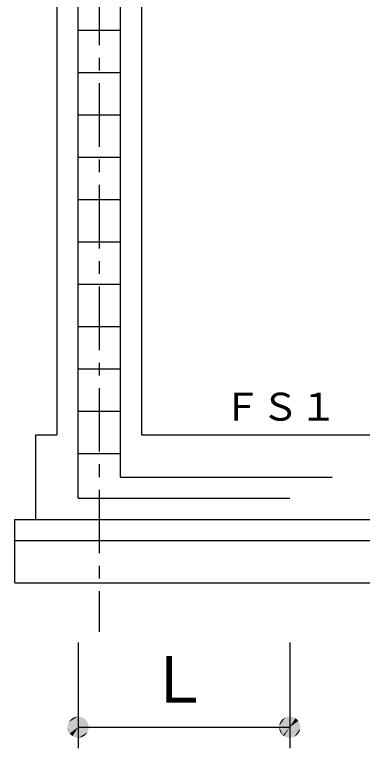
# Model space of a CAD drawing. Units: millimetres, scale not verified. Extents: x -23334 to 8910, y -6308 to 6308.
# Drawn here: x 288 to 1109, y -692 to 1041 of the extents above; entities that cross this region are included whole.
import ezdxf
from ezdxf.enums import TextEntityAlignment as Align

# ---------------------------------------------------------------- set-up
doc = ezdxf.new("R2010")
doc.units = ezdxf.units.MM
doc.header["$LTSCALE"] = 30
doc.linetypes.add('CHAIN1', pattern=[8, 5, -1, 1, -1])
for name, color, linetype, lineweight in [('0-E_製作', 5, 'Continuous', 25), ('0-F_08', 2, 'Continuous', 25), ('1-A_SUNPO', 52, 'Continuous', 25)]:
    doc.layers.add(name, color=color, linetype=linetype, lineweight=lineweight)
doc.styles.add('ＭＳ ゴシック', font='')
doc.styles.get('ＭＳ ゴシック').set_extended_font_data('MS Gothic')

msp = doc.modelspace()

# ---------------------------------------------------------------- linework, layer by layer
at = {"layer": '0-E_製作', "color": 2, "linetype": 'CHAIN1'}
msp.add_line((487.78, 2079.24), (487.78, -416.78), dxfattribs=at)
at = {"layer": '0-E_製作', "color": 3}
for p, q in [((437.78, -100.76), (437.78, 1879.24)), ((537.78, -50.76), (537.78, 1829.24)), ((437.78, 1004.48), (537.78, 1004.48)), ((437.78, 904.49), (537.78, 904.49)), ((437.78, 804.49), (537.78, 804.49)), ((437.78, 704.49), (537.78, 704.49)), ((437.78, 604.48), (537.78, 604.48)), ((437.78, 504.48), (537.78, 504.48)), ((437.78, 404.48), (537.78, 404.48)), ((437.78, 304.49), (537.78, 304.49)), ((437.78, 204.48), (537.78, 204.48)), ((437.78, 104.48), (537.78, 104.48)), ((437.78, 4.48), (537.78, 4.48)), ((537.78, -50.76), (1037.78, -50.76)), ((437.78, -100.76), (937.78, -100.76))]:
    msp.add_line(p, q, dxfattribs=at)
at = {"layer": '0-E_製作', "color": 2}
for p, q in [((387.78, 1729.24), (387.78, 49.24)), ((587.78, 1729.24), (587.78, 49.24)), ((337.78, -150.76), (337.78, 49.24)), ((337.78, 49.24), (387.78, 49.24)), ((587.78, 49.24), (2177.78, 49.24)), ((287.78, -150.76), (2227.78, -150.76)), ((287.78, -300.76), (287.78, -150.76)), ((287.78, -300.76), (2227.78, -300.76))]:
    msp.add_line(p, q, dxfattribs=at)
at = {"layer": '0-F_08'}
msp.add_line((287.78, -200.76), (2227.78, -200.76), dxfattribs=at)
at = {"layer": '1-A_SUNPO', "color": 2}
for p, q in [((437.78, -441.65), (437.78, -691.65)), ((937.78, -441.65), (937.78, -691.65)), ((437.78, -641.65), (937.78, -641.65))]:
    msp.add_line(p, q, dxfattribs=at)
at = {"layer": '1-A_SUNPO'}
for points in [[(412.78, -641.65), (445.5, -617.87), (448.42, -619.03)], [(412.98, -638.51), (445.5, -617.87), (412.78, -641.65)], [(412.78, -641.65), (448.42, -619.03), (451.17, -620.54)], [(412.78, -641.65), (451.17, -620.54), (453.71, -622.38)], [(412.78, -641.65), (453.71, -622.38), (456, -624.53)], [(412.98, -638.51), (442.46, -617.09), (445.5, -617.87)], [(413.56, -635.43), (442.46, -617.09), (412.98, -638.51)], [(413.56, -635.43), (439.35, -616.7), (442.46, -617.09)], [(414.53, -632.44), (439.35, -616.7), (413.56, -635.43)], [(414.53, -632.44), (436.21, -616.7), (439.35, -616.7)], [(415.87, -629.6), (436.21, -616.7), (414.53, -632.44)], [(415.87, -629.6), (433.09, -617.09), (436.21, -616.7)], [(417.55, -626.95), (433.09, -617.09), (415.87, -629.6)], [(417.55, -626.95), (430.05, -617.87), (433.09, -617.09)], [(419.55, -624.53), (430.05, -617.87), (417.55, -626.95)], [(419.55, -624.53), (427.13, -619.03), (430.05, -617.87)], [(421.84, -622.38), (427.13, -619.03), (419.55, -624.53)], [(421.84, -622.38), (424.38, -620.54), (427.13, -619.03)], [(912.78, -641.65), (939.35, -616.7), (942.46, -617.09)], [(912.78, -641.65), (936.21, -616.7), (939.35, -616.7)], [(912.78, -641.65), (933.09, -617.09), (936.21, -616.7)], [(912.78, -641.65), (942.46, -617.09), (945.5, -617.87)], [(912.78, -641.65), (930.05, -617.87), (933.09, -617.09)], [(912.78, -641.65), (945.5, -617.87), (948.42, -619.03)], [(912.78, -641.65), (927.13, -619.03), (930.05, -617.87)], [(912.78, -641.65), (948.42, -619.03), (951.17, -620.54)], [(912.98, -638.51), (927.13, -619.03), (912.78, -641.65)], [(912.78, -641.65), (951.17, -620.54), (937.74, -641.62)], [(912.98, -638.51), (924.38, -620.54), (927.13, -619.03)], [(913.56, -635.43), (924.38, -620.54), (912.98, -638.51)], [(913.56, -635.43), (921.84, -622.38), (924.38, -620.54)], [(914.53, -632.44), (921.84, -622.38), (913.56, -635.43)], [(914.53, -632.44), (919.55, -624.53), (921.84, -622.38)], [(937.74, -641.61), (951.17, -620.54), (937.75, -641.61)], [(937.74, -641.62), (951.17, -620.54), (937.74, -641.61)], [(937.75, -641.6), (951.17, -620.54), (937.76, -641.6)], [(937.75, -641.61), (951.17, -620.54), (937.75, -641.6)], [(937.76, -641.6), (951.17, -620.54), (937.77, -641.6)], [(937.76, -641.6), (951.17, -620.54), (937.76, -641.6)], [(937.77, -641.6), (951.17, -620.54), (937.78, -641.6)], [(937.78, -641.6), (951.17, -620.54), (937.79, -641.6)], [(937.78, -641.6), (951.17, -620.54), (937.78, -641.6)], [(937.79, -641.6), (951.17, -620.54), (937.8, -641.6)], [(937.79, -641.6), (951.17, -620.54), (937.79, -641.6)], [(937.8, -641.6), (951.17, -620.54), (937.81, -641.6)], [(937.81, -641.61), (951.17, -620.54), (937.82, -641.61)], [(937.81, -641.6), (951.17, -620.54), (937.81, -641.61)], [(937.82, -641.62), (951.17, -620.54), (937.83, -641.63)], [(937.82, -641.62), (951.17, -620.54), (937.82, -641.62)], [(937.82, -641.61), (951.17, -620.54), (937.82, -641.62)], [(937.83, -641.65), (951.17, -620.54), (953.71, -622.38)], [(937.83, -641.64), (951.17, -620.54), (937.83, -641.65)], [(937.83, -641.63), (951.17, -620.54), (937.83, -641.64)], [(937.83, -641.63), (951.17, -620.54), (937.83, -641.63)], [(937.83, -641.65), (953.71, -622.38), (956, -624.53)], [(412.78, -641.65), (456, -624.53), (458, -626.95)], [(412.78, -641.65), (458, -626.95), (437.75, -641.6)], [(437.75, -641.6), (458, -626.95), (437.76, -641.6)], [(437.76, -641.6), (458, -626.95), (437.77, -641.6)], [(437.76, -641.6), (458, -626.95), (437.76, -641.6)], [(437.77, -641.6), (458, -626.95), (437.78, -641.6)], [(437.78, -641.6), (458, -626.95), (437.79, -641.6)], [(437.78, -641.6), (458, -626.95), (437.78, -641.6)], [(437.79, -641.6), (458, -626.95), (437.8, -641.6)], [(437.79, -641.6), (458, -626.95), (437.79, -641.6)], [(437.8, -641.6), (458, -626.95), (437.81, -641.6)], [(437.81, -641.61), (458, -626.95), (437.82, -641.61)], [(437.81, -641.6), (458, -626.95), (437.81, -641.61)], [(437.82, -641.62), (458, -626.95), (437.83, -641.63)], [(437.82, -641.62), (458, -626.95), (437.82, -641.62)], [(437.82, -641.61), (458, -626.95), (437.82, -641.62)], [(437.83, -641.65), (458, -626.95), (459.69, -629.6)], [(437.83, -641.64), (458, -626.95), (437.83, -641.65)], [(437.83, -641.63), (458, -626.95), (437.83, -641.64)], [(437.83, -641.63), (458, -626.95), (437.83, -641.63)], [(437.83, -641.65), (459.69, -629.6), (461.02, -632.44)], [(437.83, -641.65), (461.02, -632.44), (461.99, -635.43)], [(437.83, -641.65), (461.99, -635.43), (462.58, -638.51)], [(437.83, -641.65), (462.58, -638.51), (462.78, -641.65)], [(915.87, -629.6), (919.55, -624.53), (914.53, -632.44)], [(915.87, -629.6), (917.55, -626.95), (919.55, -624.53)], [(937.83, -641.65), (956, -624.53), (958, -626.95)], [(937.83, -641.65), (958, -626.95), (959.69, -629.6)], [(937.83, -641.65), (959.69, -629.6), (961.02, -632.44)], [(937.83, -641.65), (961.02, -632.44), (961.99, -635.43)], [(937.83, -641.65), (961.99, -635.43), (962.58, -638.51)], [(937.83, -641.65), (962.58, -638.51), (962.78, -641.65)], [(412.78, -641.65), (437.75, -641.6), (437.75, -641.61)], [(412.78, -641.65), (437.74, -641.61), (437.74, -641.62)], [(412.78, -641.65), (437.75, -641.61), (437.74, -641.61)], [(412.78, -641.65), (437.74, -641.62), (437.73, -641.63)], [(412.78, -641.65), (437.74, -641.62), (437.74, -641.62)], [(412.78, -641.65), (437.73, -641.63), (437.73, -641.64)], [(412.78, -641.65), (437.73, -641.63), (437.73, -641.63)], [(412.78, -641.65), (437.73, -641.64), (437.73, -641.65)], [(415.87, -653.69), (412.78, -641.65), (437.73, -641.65)], [(414.53, -650.85), (412.78, -641.65), (415.87, -653.69)], [(413.56, -647.86), (412.78, -641.65), (414.53, -650.85)], [(412.98, -644.78), (412.78, -641.65), (413.56, -647.86)], [(415.87, -653.69), (437.73, -641.65), (437.73, -641.66)], [(415.87, -653.69), (437.73, -641.65), (437.73, -641.65)], [(415.87, -653.69), (437.73, -641.66), (437.73, -641.67)], [(415.87, -653.69), (437.74, -641.67), (437.74, -641.68)], [(415.87, -653.69), (437.73, -641.67), (437.74, -641.67)], [(415.87, -653.69), (437.74, -641.68), (437.75, -641.69)], [(415.87, -653.69), (437.74, -641.68), (437.74, -641.68)], [(415.87, -653.69), (437.8, -641.69), (417.55, -656.34)], [(415.87, -653.69), (437.79, -641.69), (437.8, -641.69)], [(415.87, -653.69), (437.79, -641.7), (437.79, -641.69)], [(415.87, -653.69), (437.76, -641.69), (437.77, -641.7)], [(415.87, -653.69), (437.76, -641.69), (437.76, -641.69)], [(415.87, -653.69), (437.75, -641.69), (437.76, -641.69)], [(415.87, -653.69), (437.75, -641.69), (437.75, -641.69)], [(415.87, -653.69), (437.78, -641.7), (437.79, -641.7)], [(415.87, -653.69), (437.78, -641.7), (437.78, -641.7)], [(415.87, -653.69), (437.77, -641.7), (437.78, -641.7)], [(417.55, -656.34), (437.81, -641.69), (419.55, -658.76)], [(417.55, -656.34), (437.8, -641.69), (437.81, -641.69)], [(419.55, -658.76), (437.81, -641.69), (421.84, -660.91)], [(419.55, -658.76), (437.81, -641.69), (437.81, -641.69)], [(421.84, -660.91), (437.82, -641.68), (424.38, -662.76)], [(421.84, -660.91), (437.81, -641.69), (437.82, -641.68)], [(424.38, -662.76), (437.82, -641.68), (427.13, -664.27)], [(424.38, -662.76), (437.82, -641.68), (437.82, -641.68)], [(427.13, -664.27), (462.78, -641.65), (430.05, -665.42)], [(427.13, -664.27), (437.82, -641.67), (462.78, -641.65)], [(427.13, -664.27), (437.82, -641.68), (437.82, -641.67)], [(430.05, -665.42), (462.78, -641.65), (462.58, -644.78)], [(430.05, -665.42), (462.58, -644.78), (433.09, -666.2)], [(433.09, -666.2), (462.58, -644.78), (461.99, -647.86)], [(433.09, -666.2), (461.99, -647.86), (436.21, -666.6)], [(436.21, -666.6), (461.99, -647.86), (461.02, -650.85)], [(436.21, -666.6), (461.02, -650.85), (439.35, -666.6)], [(462.78, -641.65), (437.82, -641.67), (437.83, -641.67)], [(462.78, -641.65), (437.83, -641.65), (437.83, -641.65)], [(462.78, -641.65), (437.83, -641.66), (437.83, -641.65)], [(462.78, -641.65), (437.83, -641.67), (437.83, -641.66)], [(439.35, -666.6), (461.02, -650.85), (459.69, -653.69)], [(439.35, -666.6), (459.69, -653.69), (442.46, -666.2)], [(442.46, -666.2), (459.69, -653.69), (458, -656.34)], [(442.46, -666.2), (458, -656.34), (445.5, -665.42)], [(445.5, -665.42), (458, -656.34), (456, -658.76)], [(912.78, -641.65), (937.74, -641.62), (937.73, -641.63)], [(912.78, -641.65), (937.74, -641.62), (937.74, -641.62)], [(912.78, -641.65), (937.73, -641.63), (937.73, -641.64)], [(912.78, -641.65), (937.73, -641.63), (937.73, -641.63)], [(912.78, -641.65), (937.73, -641.64), (937.73, -641.65)], [(921.84, -660.91), (912.78, -641.65), (937.73, -641.65)], [(919.55, -658.76), (912.78, -641.65), (921.84, -660.91)], [(917.55, -656.34), (912.78, -641.65), (919.55, -658.76)], [(915.87, -653.69), (912.78, -641.65), (917.55, -656.34)], [(914.53, -650.85), (912.78, -641.65), (915.87, -653.69)], [(913.56, -647.86), (912.78, -641.65), (914.53, -650.85)], [(912.98, -644.78), (912.78, -641.65), (913.56, -647.86)], [(921.84, -660.91), (937.73, -641.65), (937.73, -641.66)], [(921.84, -660.91), (937.73, -641.65), (937.73, -641.65)], [(921.84, -660.91), (937.73, -641.66), (937.73, -641.67)], [(921.84, -660.91), (937.74, -641.67), (937.74, -641.68)], [(921.84, -660.91), (937.73, -641.67), (937.74, -641.67)], [(921.84, -660.91), (937.82, -641.68), (924.38, -662.76)], [(921.84, -660.91), (937.81, -641.69), (937.82, -641.68)], [(921.84, -660.91), (937.74, -641.68), (937.75, -641.69)], [(921.84, -660.91), (937.74, -641.68), (937.74, -641.68)], [(921.84, -660.91), (937.81, -641.69), (937.81, -641.69)], [(921.84, -660.91), (937.8, -641.69), (937.81, -641.69)], [(921.84, -660.91), (937.79, -641.69), (937.8, -641.69)], [(921.84, -660.91), (937.79, -641.7), (937.79, -641.69)], [(921.84, -660.91), (937.76, -641.69), (937.77, -641.7)], [(921.84, -660.91), (937.76, -641.69), (937.76, -641.69)], [(921.84, -660.91), (937.75, -641.69), (937.76, -641.69)], [(921.84, -660.91), (937.75, -641.69), (937.75, -641.69)], [(921.84, -660.91), (937.78, -641.7), (937.79, -641.7)], [(921.84, -660.91), (937.78, -641.7), (937.78, -641.7)], [(921.84, -660.91), (937.77, -641.7), (937.78, -641.7)], [(924.38, -662.76), (937.82, -641.68), (927.13, -664.27)], [(924.38, -662.76), (937.82, -641.68), (937.82, -641.68)], [(927.13, -664.27), (937.82, -641.67), (930.05, -665.42)], [(927.13, -664.27), (937.82, -641.68), (937.82, -641.67)], [(930.05, -665.42), (937.83, -641.67), (933.09, -666.2)], [(930.05, -665.42), (937.82, -641.67), (937.83, -641.67)], [(933.09, -666.2), (937.83, -641.66), (936.21, -666.6)], [(933.09, -666.2), (937.83, -641.67), (937.83, -641.66)], [(936.21, -666.6), (937.83, -641.65), (939.35, -666.6)], [(936.21, -666.6), (937.83, -641.66), (937.83, -641.65)], [(945.5, -665.42), (937.83, -641.65), (962.78, -641.65)], [(942.46, -666.2), (937.83, -641.65), (945.5, -665.42)], [(939.35, -666.6), (937.83, -641.65), (942.46, -666.2)], [(939.35, -666.6), (937.83, -641.65), (937.83, -641.65)], [(945.5, -665.42), (962.78, -641.65), (948.42, -664.27)], [(948.42, -664.27), (962.78, -641.65), (962.58, -644.78)], [(948.42, -664.27), (962.58, -644.78), (951.17, -662.76)], [(951.17, -662.76), (962.58, -644.78), (961.99, -647.86)], [(951.17, -662.76), (961.99, -647.86), (953.71, -660.91)], [(953.71, -660.91), (961.99, -647.86), (961.02, -650.85)], [(953.71, -660.91), (961.02, -650.85), (956, -658.76)], [(956, -658.76), (961.02, -650.85), (959.69, -653.69)], [(956, -658.76), (959.69, -653.69), (958, -656.34)], [(445.5, -665.42), (456, -658.76), (448.42, -664.27)], [(448.42, -664.27), (456, -658.76), (453.71, -660.91)], [(448.42, -664.27), (453.71, -660.91), (451.17, -662.76)]]:
    msp.add_solid(points, dxfattribs=at)

# ---------------------------------------------------------------- texts
at = {"layer": '0-E_製作', "color": 4, "style": 'ＭＳ ゴシック'}
msp.add_text('ＦＳ１', height=65.98, dxfattribs=at).set_placement((780.13, 62.69), align=Align.BOTTOM_LEFT)
at = {"layer": '1-A_SUNPO', "color": 4, "style": 'ＭＳ ゴシック'}
msp.add_text('Ｌ', height=110, dxfattribs=at).set_placement((600.28, -616.91), align=Align.BOTTOM_LEFT)

doc.saveas('drawing.dxf')
